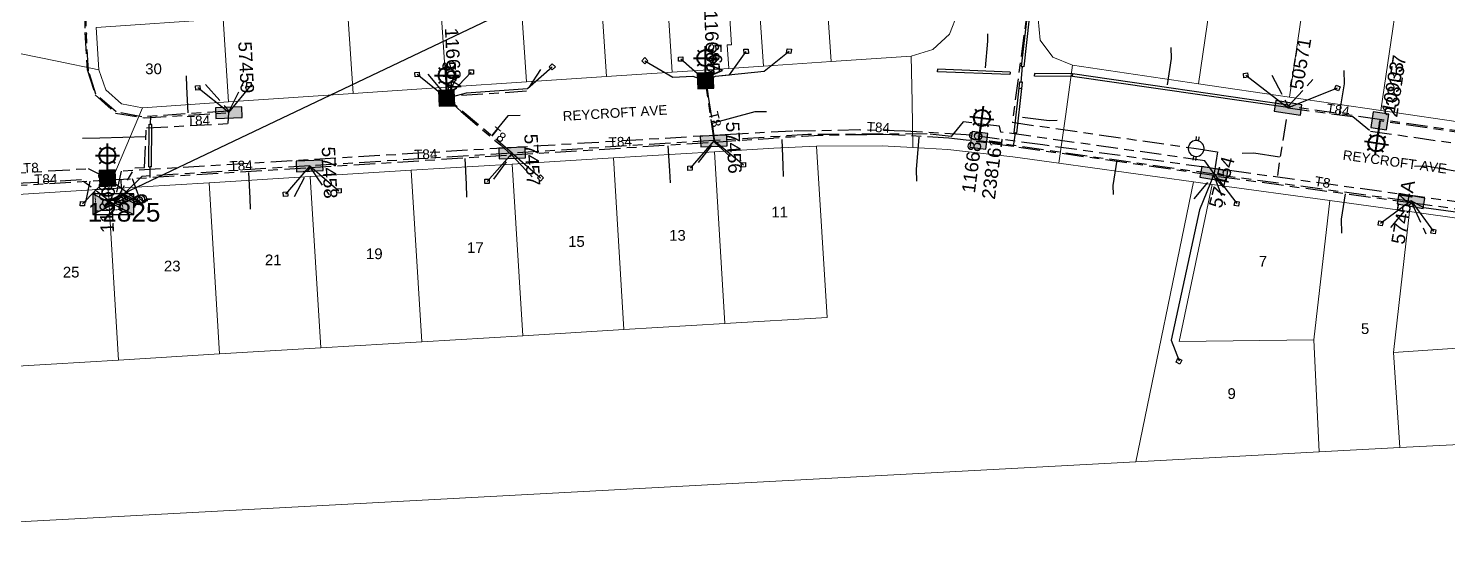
# Model space of a CAD drawing. Header units: metres. Extents: x 302094 to 304730, y 6265242 to 6268907.
# Drawn here: x 303375.8 to 303640.8, y 6267423.9 to 6267521.4 of the extents above; entities that cross this region are included whole.
import ezdxf
from ezdxf.enums import TextEntityAlignment as Align

# ---------------------------------------------------------------- set-up
doc = ezdxf.new("R2010")
doc.units = ezdxf.units.M
for name, pattern in [('Cable Exist UG', [8.2, 4, -1.2, 1.8, -1.2]), ('HIDDEN', [0.375, 0.25, -0.125]), ('HIDDEN2', [0.1875, 0.125, -0.0625])]:
    doc.linetypes.add(name, pattern=pattern)
doc.layers.get('0').update_dxf_attribs({"color": 6})
for name, color, linetype in [('_User Miscellaneous12', 7, 'Continuous'), ('Duct_SP_EXT', 7, 'Continuous'), ('Equip_LV_EXT', 7, 'Continuous'), ('Equip_SP_SL_EXT', 7, 'Continuous'), ('Mains_HV_EXT', 1, 'Continuous'), ('Mains_LV_EXT', 5, 'Continuous'), ('Mains_LV_SL_EXT', 4, 'Continuous'), ('Services_SP_EXT', 7, 'Continuous'), ('Sub_SP_EXT', 7, 'Continuous'), ('SupportsUG_SP_LV_EXT', 7, 'Continuous'), ('SupportsUG_SP_LV_SL_EXT', 7, 'Continuous'), ('Trench_SP_EXT', 7, 'Continuous')]:
    doc.layers.add(name, color=color, linetype=linetype)
for name, color, linetype, lineweight in [('Cadastre Buildings_SP_EXT', 9, 'Continuous', 5), ('Cadastre Land Parcels_SP_EXT', 7, 'Continuous', 5), ('Cadastre Other Property_SP_EXT', 9, 'HIDDEN', 5), ('Cadastre Roads_SP_EXT', 9, 'Continuous', 5)]:
    doc.layers.add(name, color=color, linetype=linetype, lineweight=lineweight)
doc.styles.add('COLUMN_LABEL', font='arial.ttf')
doc.styles.add('iecARIAL', font='arial.ttf', dxfattribs={"height": 2})
doc.styles.add('POLE_LABEL', font='arial.ttf')
doc.styles.get("Standard").update_dxf_attribs({"font": 'arial.ttf'})

# ---------------------------------------------------------------- blocks, each defined once
blk = doc.blocks.new('SUB_PADMOUNT_EXT')
for points in [[(0, 0), (-3.84, 1.92), (-3.84, -1.92)], [(0, 0), (3.84, 1.92), (3.84, -1.92)]]:
    blk.add_hatch(color=256).paths.add_polyline_path(points)
for p, q in [((3.84, 1.92), (-3.84, -1.92)), ((-3.84, 1.92), (3.84, -1.92))]:
    blk.add_line(p, q)
blk.add_lwpolyline([(-3.84, -1.92), (3.84, -1.92), (3.84, 1.92), (-3.84, 1.92)], close=True)
for tag, height, flags, p in [('ASSET_NUM', 3.5, 8, (2, 2)), ('STREET_CODE', 0.2, 9, (1.5, 0)), ('CONSTRUCTED_VOLTAGE', 0.2, 9, (1.5, -0.2)), ('OPERATING_VOLTAGE', 0.2, 9, (1.5, -0.6)), ('ORIENTATION', 0.2, 9, (1.5, -0.8)), ('OWNED_BY', 0.2, 9, (1.5, -1)), ('OPERATED_BY', 0.2, 9, (1.5, -1.2)), ('SECONDARY_VOLTAGE', 0.2, 9, (1.5, -1.6)), ('STATE', 0.2, 9, (1.5, -1.8)), ('SUBSTATION_TYPE', 0.2, 9, (1.5, -2.2)), ('NO_PHASES', 0.2, 9, (1.5, -0.4)), ('MAINTAINED_BY', 0.2, 9, (1.5, -1.4)), ('PARENT', 0.2, 9, (1.5, -2)), ('USAGE', 0.2, 9, (1.5, -2.4)), ('LEGEND', 0.2, 9, (1.5, -2.6)), ('STREETNAME', 0.2, 9, (1.5, -3)), ('SUBURB', 0.2, 9, (1.5, -3.2)), ('Z', 0.2, 1, (1.5, -3.6)), ('LOCATION', 0.2, 9, (1.5, -2.8)), ('NOTES', 0.2, 9, (1.5, -3.4))]:
    blk.add_attdef(tag, text='', height=height, dxfattribs=dict(flags=flags)).set_placement(p, align=Align.MIDDLE_LEFT)
blk = doc.blocks.new('COLUMN_EXT')
blk.add_hatch(color=256).paths.add_polyline_path([(-1.49, 1.48), (-1.49, -1.49), (1.48, -1.49), (1.48, 1.48)])
blk.add_lwpolyline([(-1.49, -1.49), (1.48, -1.49), (1.48, 1.48), (-1.49, 1.48)], close=True)
for tag, height, style, flags, p in [('ASSET_NUM', 2.5, 'COLUMN_LABEL', 8, (2, 2)), ('STRUCTURE_PLANT_NUMBER', 0.2, 'POLE_LABEL', 9, (1.81, 0.03)), ('STREET_CODE', 0.2, 'COLUMN_LABEL', 9, (1.81, -0.2))]:
    blk.add_attdef(tag, text='', height=height, dxfattribs=dict(style=style, flags=flags)).set_placement(p, align=Align.MIDDLE_LEFT)
at = {"flags": 1}
blk.add_attdef('Z', (1.81, -2.35), '', height=0.2, dxfattribs=at)
at = {"flags": 9}
for tag, p in [('COLUMN_TYPE', (1.81, -0.4)), ('OWNED_BY', (1.81, -0.6)), ('STATE', (1.81, -0.8)), ('USAGE', (1.81, -1)), ('STREETNAME', (1.81, -1.6)), ('SUBURB', (1.81, -1.8)), ('LEGEND', (1.81, -1.2)), ('LOCATION', (1.81, -1.4)), ('NOTES', (1.81, -2))]:
    blk.add_attdef(tag, text='', height=0.2, dxfattribs=at).set_placement(p, align=Align.MIDDLE_LEFT)
blk = doc.blocks.new('PILLAR_EXT')
blk.add_hatch(color=256).paths.add_polyline_path([(-2.475, 0.99), (-2.475, -0.99), (2.475, -0.99), (2.475, 0.99)])
blk.add_lwpolyline([(-2.475, -0.99), (2.475, -0.99), (2.475, 0.99), (-2.475, 0.99)], close=True)
at = {"style": 'iecARIAL', "flags": 8}
blk.add_attdef('ASSET_NUM', (1.5, 3.5), '', height=2.5, dxfattribs=at)
for tag, p, flags in [('OWNED_BY', (0, -0.2), 9), ('STATE', (0, -0.4), 9), ('SUPPORT_TYPE', (0, -0.6), 9), ('STREETNAME', (0, -1.8), 9), ('SUBURB', (0, -2), 1), ('USAGE', (0, -0.8), 9), ('LEGEND', (0, -1), 9), ('LOCATION', (0, -1.2), 9), ('NOTES', (0, -1.4), 9), ('PARENT', (0, -1.6), 9)]:
    blk.add_attdef(tag, p, '', height=0.2, dxfattribs=dict(flags=flags))
blk = doc.blocks.new('SL_LANTERN_EXT')
at = {"lineweight": 40}
for p, q in [((-1.46, 5.68), (-1.06, 5.28)), ((0, 1.97), (0, 6.47)), ((1.46, 5.68), (1.06, 5.28)), ((-2.25, 4.22), (2.25, 4.22)), ((-1.46, 2.76), (-1.06, 3.16)), ((0, 0), (0, 2.72)), ((1.46, 2.76), (1.06, 3.16))]:
    blk.add_line(p, q, dxfattribs=at)
blk.add_circle((0, 4.22), 1.5, dxfattribs=at)
at = {"style": 'iecARIAL', "flags": 8}
blk.add_attdef('ASSET_NUM', (1.5, 1.5), '', height=2.5, dxfattribs=at)
for tag, p, height, flags in [('OPERATING_VOLTAGE', (0.98, -1.65), 0.2, 9), ('ORIENTATION', (0.98, -1.85), 0.2, 9), ('OWNED_BY', (0.98, -2.05), 0.2, 9), ('STATE', (0.98, -2.25), 0.2, 9), ('CONSTRUCTED_VOLTAGE', (0.98, -0.65), 0.2, 9), ('CONTROL_TYPE', (0.98, -0.85), 0.2, 9), ('LANTERN_PURPOSE', (0.98, -1.05), 0.2, 9), ('LANTERN_TYPE', (0.98, -1.25), 0.2, 9), ('NO_PHASES', (0.98, -1.45), 0.2, 9), ('USAGE', (0.98, -2.45), 0.2, 9), ('CEXIST', (0.98, -2.65), 0.2, 9), ('CNEW', (0.98, -2.85), 0.2, 9), ('LNUMBER', (2.18, -3.25), 2.5, 8), ('CNUMBER', (0.98, -3.05), 0.2, 9), ('CREMOVE', (0.98, -3.25), 0.2, 9), ('CREPLACE', (0.98, -3.45), 0.2, 9), ('LKINGHEIGHT', (0.98, -3.65), 0.2, 9), ('LBRACKET', (0.98, -3.85), 0.2, 9), ('LBRACKETVOCAB', (0.98, -4.05), 0.2, 9), ('LCATEGORY', (0.98, -4.25), 0.2, 9), ('LCHARGE1', (0.98, -4.45), 0.2, 9), ('LCHARGE1PERCENT', (0.98, -4.65), 0.2, 9), ('LCHARGE2', (0.98, -4.85), 0.2, 9), ('LCHARGE2PERCENT', (0.98, -5.05), 0.2, 9), ('LCHARGE3', (0.98, -5.25), 0.2, 9), ('LCHARGE3PERCENT', (0.98, -5.45), 0.2, 9), ('LEXIST', (0.98, -5.65), 0.2, 9), ('LLAMP', (0.98, -5.85), 0.2, 9), ('LLAMPVOCAB', (0.98, -6.05), 0.2, 9), ('LMAST', (0.98, -6.25), 0.2, 9), ('LMASTVOCAB', (0.98, -6.45), 0.2, 9), ('LNEW', (0.98, -6.65), 0.2, 9), ('LANTNUMBER', (0.98, -6.85), 0.2, 9), ('LOUTREACH', (0.98, -7.25), 0.2, 9), ('LOUTREACHVOCAB', (0.98, -7.45), 0.2, 9), ('LRATECODE', (0.98, -7.65), 0.2, 9), ('LREMOVE', (0.98, -7.85), 0.2, 9), ('LREPLACE', (0.98, -8.05), 0.2, 9), ('STREETNAME', (0.98, -9.25), 0.2, 9), ('SUBURB', (0.98, -9.45), 0.2, 1), ('LTYPE', (0.98, -8.25), 0.2, 9), ('LTYPEVOCAB', (0.98, -8.45), 0.2, 9), ('LEGEND', (0.98, -8.65), 0.2, 9), ('LOCATION', (0.98, -8.85), 0.2, 9), ('NOTES', (0.98, -9.05), 0.2, 9)]:
    blk.add_attdef(tag, p, '', height=height, dxfattribs=dict(flags=flags))
blk = doc.blocks.new('CCP_EXT')
at = {"flags": 9}
blk.add_attdef('NOTES', text='', height=0.2, dxfattribs=at).set_placement((0, -2), align=Align.MIDDLE_LEFT)
blk.add_wipeout([(0, 0.57), (0.57, 0), (0, -0.57), (-0.57, 0)])
blk.add_lwpolyline([(-0.57, 0), (0, 0.57), (0.57, 0), (0, -0.57), (-0.57, 0)])
at = {"flags": 1}
blk.add_attdef('Z', (0, 0), '', height=0.2, dxfattribs=at)
at = {"flags": 9}
for tag, p in [('CCP_TYPE', (0, 0)), ('CONSTRUCTED_VOLTAGE', (0, -0.2)), ('OPERATING_VOLTAGE', (0, -0.6)), ('ORIENTATION', (0, -0.8)), ('OWNED_BY', (0, -1)), ('STATE', (0, -1.8)), ('NO_PHASES', (0, -0.4)), ('USAGE', (0, -1.2)), ('LEGEND', (0, -1.4)), ('LIFE_SUPPORT', (0, -1.6))]:
    blk.add_attdef(tag, text='', height=0.2, dxfattribs=at).set_placement(p, align=Align.MIDDLE_LEFT)
blk = doc.blocks.new('LV_UG_LINKS_OPEN_EXT')
for p, q in [((-0.25, 1.47), (-0.25, 2.22)), ((0.25, 1.47), (0.25, 2.22)), ((-0.25, -1.47), (-0.25, -2.22)), ((0.25, -1.47), (0.25, -2.22))]:
    blk.add_line(p, q)
at = {"flags": 9}
for tag, p in [('ACTUAL_STATUS', (0, 0)), ('CONSTRUCTED_VOLTAGE', (0, -0.2)), ('OPERATING_VOLTAGE', (0, -0.6)), ('ORIENTATION', (0, -0.8)), ('STATE', (0, -1)), ('SWITCH_TYPE', (0, -1.2)), ('NO_PHASES', (0, -0.4)), ('USAGE', (0, -1.4)), ('NOTES', (0, -1.6))]:
    blk.add_attdef(tag, text='', height=0.2, dxfattribs=at).set_placement(p, align=Align.MIDDLE_LEFT)
at = {"flags": 1}
blk.add_attdef('Z', (0, 0), '', height=0.2, dxfattribs=at)
blk.add_wipeout([(-0.25, 1.47), (-0.43, 1.43), (-0.61, 1.36), (-0.77, 1.28), (-0.93, 1.17), (-1.07, 1.05), (-1.19, 0.9), (-1.29, 0.75), (-1.38, 0.58), (-1.44, 0.4), (-1.48, 0.22), (-1.49, 0.03), (-1.49, -0.16), (-1.45, -0.34), (-1.4, -0.52), (-1.32, -0.69), (-1.23, -0.85), (-1.11, -1), (-0.98, -1.13), (-0.83, -1.24), (-0.66, -1.34), (-0.49, -1.41), (-0.31, -1.46), (-0.13, -1.49), (0.06, -1.49), (0.25, -1.47), (0.43, -1.43), (0.61, -1.36), (0.77, -1.28), (0.93, -1.17), (1.07, -1.05), (1.19, -0.9), (1.29, -0.75), (1.38, -0.58), (1.44, -0.4), (1.48, -0.22), (1.49, -0.03), (1.49, 0.16), (1.45, 0.34), (1.4, 0.52), (1.32, 0.69), (1.23, 0.85), (1.11, 1), (0.98, 1.13), (0.83, 1.24), (0.66, 1.34), (0.49, 1.41), (0.31, 1.46), (0.13, 1.49), (-0.06, 1.49)])
blk.add_lwpolyline([(0, -1.49, 1), (0, 1.49, 1)], format="xyb", close=True)
blk = doc.blocks.new('LV_UG_DFUSE_CLOSED_EXT')
for points in [[(1, 0), (0, 0)], [(5.04, 0.73), (2.16, -0.72)], [(5.05, -0.71), (2.16, 0.72)], [(6.2, 0.01), (7.2, 0.01)]]:
    blk.add_lwpolyline(points)
for centre in [(1.8, 0), (5.4, 0.01)]:
    blk.add_circle(centre, 0.8)
at = {"flags": 9}
for tag, p in [('ACTUAL_STATUS', (0, 0)), ('CONSTRUCTED_VOLTAGE', (0, -0.2)), ('OPERATING_VOLTAGE', (0, -0.6)), ('ORIENTATION', (0, -0.8)), ('STATE', (0, -1)), ('SWITCH_TYPE', (0, -1.2)), ('NO_PHASES', (0, -0.4)), ('USAGE', (0, -1.4)), ('NOTES', (0, -1.6))]:
    blk.add_attdef(tag, text='', height=0.2, dxfattribs=at).set_placement(p, align=Align.MIDDLE_LEFT)
at = {"flags": 1}
blk.add_attdef('Z', (0, 0), '', height=0.2, dxfattribs=at)

msp = doc.modelspace()

# ---------------------------------------------------------------- linework, layer by layer
at = {"layer": '_User Miscellaneous12'}
for p, q in [((303562.2, 6267523.34), (303561.19, 6267514.27)), ((303562.68, 6267523.28), (303561.67, 6267514.21)), ((303545.51, 6267513.3), (303545.52, 6267513.54)), ((303545.53, 6267513.78), (303545.52, 6267513.54)), ((303559.09, 6267513.23), (303545.53, 6267513.78)), ((303561.19, 6267514.27), (303561.43, 6267514.24)), ((303561.67, 6267514.21), (303561.43, 6267514.24)), ((303559.07, 6267512.75), (303545.51, 6267513.3)), ((303559.07, 6267512.75), (303559.08, 6267512.99)), ((303559.09, 6267513.23), (303559.08, 6267512.99)), ((303560.79, 6267510.2), (303560.91, 6267511.38)), ((303560.91, 6267511.38), (303561.15, 6267511.36)), ((303561.39, 6267511.33), (303561.15, 6267511.36)), ((303561.26, 6267510.15), (303561.39, 6267511.33)), ((303570.76, 6267512.9), (303563.68, 6267512.96)), ((303563.68, 6267512.96), (303563.68, 6267512.72)), ((303563.68, 6267512.48), (303563.68, 6267512.72)), ((303570.72, 6267512.42), (303563.68, 6267512.48)), ((303570.72, 6267512.42), (303570.74, 6267512.66)), ((303570.76, 6267512.9), (303570.74, 6267512.66)), ((303559.85, 6267501.9), (303560.79, 6267510.2)), ((303560.33, 6267501.84), (303561.26, 6267510.14)), ((303560.79, 6267510.2), (303561.02, 6267510.17)), ((303560.79, 6267510.2), (303561.02, 6267510.17)), ((303561.26, 6267510.14), (303561.02, 6267510.17)), ((303561.26, 6267510.15), (303561.02, 6267510.17)), ((303610.97, 6267506.59), (303611, 6267506.83)), ((303611.04, 6267507.07), (303611, 6267506.83)), ((303398.29, 6267495.51), (303398.36, 6267503.47)), ((303398.36, 6267503.47), (303398.6, 6267503.46)), ((303398.84, 6267503.46), (303398.6, 6267503.46)), ((303398.77, 6267495.5), (303398.84, 6267503.46)), ((303559.85, 6267501.9), (303560.09, 6267501.87)), ((303560.33, 6267501.84), (303560.09, 6267501.87)), ((303398.29, 6267495.51), (303398.53, 6267495.5)), ((303398.77, 6267495.5), (303398.53, 6267495.5))]:
    msp.add_line(p, q, dxfattribs=at)
at = {"layer": 'Cadastre Land Parcels_SP_EXT', "linetype": 'Continuous'}
for points in [[(303510.2, 6267558.99), (303509.67, 6267567.36), (303504.7, 6267564.1), (303504.96, 6267559.92), (303500.63, 6267555.05), (303496.65, 6267554.8), (303496.94, 6267549.82), (303501.97, 6267550.1), (303505.33, 6267547.12), (303505.38, 6267546.37), (303505.85, 6267538.17), (303507.09, 6267518.34), (303506.29, 6267518.33), (303506.55, 6267513.92), (303513.05, 6267514.36), (303511.39, 6267538.78), (303510.2, 6267558.99)], [(303465.32, 6267562.83), (303462.55, 6267560.42), (303451.12, 6267550.48), (303453.82, 6267510.38), (303468.78, 6267511.38), (303465.32, 6267562.83)], [(303451.12, 6267550.48), (303449.39, 6267548.97), (303434.63, 6267536.15), (303436.44, 6267509.2), (303453.82, 6267510.38), (303451.12, 6267550.48)], [(303551.81, 6267541.08), (303523.65, 6267545.14), (303524.01, 6267539.77), (303525.66, 6267515.2), (303540.62, 6267516.2), (303544.68, 6267517.43), (303547.8, 6267520.31), (303549.34, 6267524.26), (303551.81, 6267541.08)], [(303616.07, 6267541.22), (303599.05, 6267543.72), (303597.89, 6267535.8), (303594.25, 6267511.05), (303611.27, 6267508.55), (303616.07, 6267541.22)], [(303597.89, 6267535.8), (303566.86, 6267540.34), (303564.33, 6267523.15), (303564.69, 6267519.18), (303567.07, 6267515.98), (303570.77, 6267514.5), (303594.25, 6267511.05), (303597.89, 6267535.8)], [(303625.37, 6267539.85), (303616.07, 6267541.22), (303611.27, 6267508.55), (303628.29, 6267506.04), (303633.08, 6267538.72), (303625.37, 6267539.85)], [(303494.43, 6267537.47), (303482.12, 6267536.72), (303483.75, 6267512.39), (303496.02, 6267513.22), (303494.43, 6267537.47)], [(303506.55, 6267513.92), (303506.29, 6267518.33), (303507.09, 6267518.34), (303505.85, 6267538.17), (303494.43, 6267537.47), (303496.02, 6267513.22), (303506.55, 6267513.92)], [(303525.66, 6267515.2), (303524.01, 6267539.77), (303511.39, 6267538.78), (303513.05, 6267514.36), (303525.66, 6267515.2)], [(303648.9, 6267528.05), (303650.1, 6267536.22), (303633.08, 6267538.72), (303628.29, 6267506.04), (303645.31, 6267503.54), (303648.9, 6267528.05)], [(303412.15, 6267523.17), (303388.43, 6267521.57), (303388.96, 6267513.65), (303390.24, 6267509.92), (303393.2, 6267507.32), (303397.08, 6267506.56), (303413.19, 6267507.64), (303412.15, 6267523.17)], [(303582.57, 6267440.44), (303593.36, 6267492.73), (303568.2, 6267496.2), (303559.62, 6267497.39), (303547.45, 6267498.76), (303540.96, 6267499.12), (303535.22, 6267499.43), (303522.97, 6267499.37), (303524.93, 6267467.4), (303505.85, 6267466.25), (303486.99, 6267465.12), (303468.12, 6267463.98), (303449.25, 6267462.85), (303430.38, 6267461.71), (303411.51, 6267460.58), (303392.64, 6267459.44), (303373.78, 6267458.31), (303354.13, 6267457.13), (303368.19, 6267428.9), (303582.57, 6267440.44)], [(303505.85, 6267466.25), (303503.88, 6267498.35), (303485.02, 6267497.2), (303486.99, 6267465.12), (303505.85, 6267466.25)], [(303505.85, 6267466.25), (303524.93, 6267467.4), (303522.97, 6267499.37), (303514.98, 6267499.03), (303503.88, 6267498.35), (303505.85, 6267466.25)], [(303466.15, 6267496.04), (303447.28, 6267494.89), (303449.25, 6267462.85), (303468.12, 6267463.98), (303466.15, 6267496.04)], [(303485.02, 6267497.2), (303466.15, 6267496.04), (303468.12, 6267463.98), (303486.99, 6267465.12), (303485.02, 6267497.2)], [(303409.55, 6267492.57), (303390.68, 6267491.42), (303392.64, 6267459.44), (303411.51, 6267460.58), (303409.55, 6267492.57)], [(303428.42, 6267493.73), (303409.55, 6267492.57), (303411.51, 6267460.58), (303430.38, 6267461.71), (303428.42, 6267493.73)], [(303430.38, 6267461.71), (303449.25, 6267462.85), (303447.28, 6267494.89), (303428.42, 6267493.73), (303430.38, 6267461.71)], [(303616.8, 6267442.28), (303615.81, 6267463.21), (303590.65, 6267462.89), (303596.83, 6267492.25), (303593.36, 6267492.73), (303582.57, 6267440.44), (303616.8, 6267442.28)], [(303390.68, 6267491.42), (303371.82, 6267490.26), (303373.78, 6267458.31), (303392.64, 6267459.44), (303390.68, 6267491.42)], [(303615.81, 6267463.21), (303618.79, 6267489.22), (303596.83, 6267492.25), (303590.65, 6267462.89), (303615.81, 6267463.21)], [(303631.85, 6267443.09), (303630.66, 6267460.88), (303633.68, 6267487.17), (303618.79, 6267489.22), (303615.81, 6267463.21), (303616.8, 6267442.28), (303631.85, 6267443.09)], [(303653.6, 6267462.42), (303651.92, 6267484.65), (303651.86, 6267484.66), (303633.68, 6267487.17), (303630.66, 6267460.88), (303653.6, 6267462.42)], [(303692.45, 6267446.35), (303684.06, 6267464.46), (303653.6, 6267462.42), (303630.66, 6267460.88), (303631.85, 6267443.09), (303643.02, 6267443.69), (303692.45, 6267446.35)], [(303656.53, 6267398.14), (303643.02, 6267443.69), (303631.85, 6267443.09), (303616.8, 6267442.28), (303582.57, 6267440.44), (303368.19, 6267428.9), (303361.52, 6267428.54), (303363.6, 6267424.33), (303401.76, 6267349.32), (303656.53, 6267398.14)]]:
    msp.add_lwpolyline(points, close=True, dxfattribs=at)
at = {"layer": 'Cadastre Other Property_SP_EXT', "linetype": 'HIDDEN2'}
msp.add_lwpolyline([(303388.19, 6267491.27), (303388.44, 6267487.28), (303393.43, 6267487.59), (303393.18, 6267491.58), (303388.19, 6267491.27)], close=True, dxfattribs=at)
at = {"layer": 'Cadastre Roads_SP_EXT', "linetype": 'Continuous'}
msp.add_lwpolyline([(303370.41, 6267517.44), (303381.18, 6267515.24), (303388.96, 6267513.65), (303388.43, 6267521.57)], dxfattribs=at)
at = {"layer": 'Duct_SP_EXT'}
for p, q in [((303562.2, 6267523.34), (303561.19, 6267514.27)), ((303562.68, 6267523.28), (303561.67, 6267514.21)), ((303545.51, 6267513.3), (303545.52, 6267513.54)), ((303545.53, 6267513.78), (303545.52, 6267513.54)), ((303559.09, 6267513.23), (303545.53, 6267513.78)), ((303561.19, 6267514.27), (303561.43, 6267514.24)), ((303561.67, 6267514.21), (303561.43, 6267514.24)), ((303559.07, 6267512.75), (303545.51, 6267513.3)), ((303559.07, 6267512.75), (303559.08, 6267512.99)), ((303559.09, 6267513.23), (303559.08, 6267512.99)), ((303560.79, 6267510.2), (303560.91, 6267511.38)), ((303560.91, 6267511.38), (303561.15, 6267511.36)), ((303561.39, 6267511.33), (303561.15, 6267511.36)), ((303561.26, 6267510.15), (303561.39, 6267511.33)), ((303570.76, 6267512.9), (303563.68, 6267512.96)), ((303563.68, 6267512.96), (303563.68, 6267512.72)), ((303563.68, 6267512.48), (303563.68, 6267512.72)), ((303570.72, 6267512.42), (303563.68, 6267512.48)), ((303570.72, 6267512.42), (303570.74, 6267512.66)), ((303570.76, 6267512.9), (303570.74, 6267512.66)), ((303559.85, 6267501.9), (303560.79, 6267510.2)), ((303560.33, 6267501.84), (303561.26, 6267510.14)), ((303560.79, 6267510.2), (303561.02, 6267510.17)), ((303560.79, 6267510.2), (303561.02, 6267510.17)), ((303561.26, 6267510.14), (303561.02, 6267510.17)), ((303561.26, 6267510.15), (303561.02, 6267510.17)), ((303610.97, 6267506.59), (303611, 6267506.83)), ((303611.04, 6267507.07), (303611, 6267506.83)), ((303398.29, 6267495.51), (303398.36, 6267503.47)), ((303398.36, 6267503.47), (303398.6, 6267503.46)), ((303398.84, 6267503.46), (303398.6, 6267503.46)), ((303398.77, 6267495.5), (303398.84, 6267503.46)), ((303559.85, 6267501.9), (303560.09, 6267501.87)), ((303560.33, 6267501.84), (303560.09, 6267501.87)), ((303398.29, 6267495.51), (303398.53, 6267495.5)), ((303398.77, 6267495.5), (303398.53, 6267495.5))]:
    msp.add_line(p, q, dxfattribs=at)
at = {"layer": 'Duct_SP_EXT', "linetype": 'Continuous'}
for points in [[(303554.85, 6267520.38), (303554.87, 6267519.03), (303554.41, 6267513.99)], [(303589.13, 6267517.82), (303589.17, 6267515.74), (303588.45, 6267510.82)], [(303513.63, 6267505.83), (303511.44, 6267505.8), (303503.38, 6267503.65)], [(303467.62, 6267505.14), (303465.34, 6267505.08), (303462.28, 6267501.3)], [(303567.87, 6267504.17), (303566.36, 6267504.15), (303561.41, 6267504.73)], [(303385.91, 6267500.87), (303389.13, 6267500.93), (303397.71, 6267501.17)], [(303516.8, 6267493.71), (303516.72, 6267495.81), (303516.52, 6267500.63)], [(303541.67, 6267492.87), (303541.64, 6267495.01), (303542.11, 6267501.05)], [(303495.68, 6267492.54), (303495.54, 6267494.77), (303495.28, 6267499.44)], [(303602.41, 6267498.07), (303604.6, 6267498.12), (303609.37, 6267497.37)], [(303457.63, 6267489.87), (303457.6, 6267492.27), (303457.34, 6267497.07)], [(303578.38, 6267490.36), (303578.35, 6267492.07), (303579.09, 6267496.78)], [(303634.6, 6267495.67), (303636.79, 6267495.71), (303644, 6267494.49)], [(303417.24, 6267487.65), (303417.2, 6267489.7), (303416.93, 6267494.49)], [(303621.03, 6267483.16), (303620.98, 6267485.74), (303621.7, 6267490.49)]]:
    msp.add_lwpolyline(points, dxfattribs=at)
at = {"layer": 'Mains_LV_EXT', "linetype": 'Cable Exist UG'}
for points in [[(303503.85, 6267500.44), (303502.2, 6267511.62)], [(303466.13, 6267498.1), (303453.89, 6267508.37)], [(303610.99, 6267506.53), (303623.09, 6267504.9), (303626.37, 6267502.22), (303644.42, 6267499.61), (303645.1, 6267501.6)], [(303503.85, 6267500.44), (303466.13, 6267498.1)], [(303466.13, 6267498.1), (303428.34, 6267495.71)], [(303365.98, 6267493.65), (303367.96, 6267494.88), (303371.33, 6267494.26), (303386.96, 6267495.2), (303390.56, 6267493.42)]]:
    msp.add_lwpolyline(points, dxfattribs=at)
at = {"layer": 'Mains_LV_SL_EXT', "linetype": 'Cable Exist UG'}
msp.add_lwpolyline([(303645.1, 6267501.6), (303628.06, 6267504.1)], dxfattribs=at)
at = {"layer": 'Trench_SP_EXT', "linetype": 'Cable Exist UG'}
for points in [[(303386.62, 6267520.28, -0.223784), (303393.68, 6267540.32)], [(303514.9, 6267500.89, -0.016867), (303532.37, 6267501.52)]]:
    msp.add_lwpolyline(points, format="xyb", dxfattribs=at)
for points in [[(303471.43, 6267513.7), (303468.81, 6267509.63)], [(303561.15, 6267511.36), (303561.43, 6267514.24)], [(303502.3, 6267511.92), (303502.75, 6267508.68)], [(303607.94, 6267512.65), (303611.04, 6267506.83), (303615.59, 6267511.86)], [(303468.81, 6267509.63), (303453.86, 6267508.66)], [(303453.89, 6267508.37), (303456.61, 6267505.84)], [(303502.75, 6267508.68), (303503.6, 6267502.71)], [(303456.61, 6267505.84), (303463.93, 6267499.61)], [(303645.15, 6267501.87), (303628.08, 6267504.36), (303611, 6267506.83)], [(303398.6, 6267503.46), (303398.63, 6267505.03)], [(303610.62, 6267504.39), (303608.99, 6267493.89)], [(303503.6, 6267502.71), (303503.88, 6267500.15)], [(303503.88, 6267500.15), (303514.9, 6267500.89)], [(303550.91, 6267500.52), (303547.66, 6267500.91), (303535.77, 6267501.57), (303532.37, 6267501.52)], [(303559.72, 6267499.3), (303560.09, 6267501.87)], [(303428.35, 6267495.41), (303465.99, 6267497.75)], [(303463.93, 6267499.61), (303465.99, 6267497.75)], [(303465.99, 6267497.75), (303503.88, 6267500.15)], [(303390.85, 6267493.07), (303428.31, 6267495.4)], [(303398.52, 6267493.54), (303398.53, 6267495.5)], [(303371.55, 6267491.96), (303390.85, 6267493.07)], [(303393.2, 6267491.51), (303393.11, 6267493.21)], [(303593.47, 6267489.57), (303597.13, 6267493.93), (303599.23, 6267488.46)]]:
    msp.add_lwpolyline(points, dxfattribs=at)

# ---------------------------------------------------------------- block references
at = {"layer": 'Equip_SP_SL_EXT'}
ref = msp.add_blockref('SL_LANTERN_EXT', (303502.2, 6267511.62), dxfattribs=at)
ref.add_attrib('ASSET_NUM', '116685', dxfattribs={"layer": '0', "height": 2.5, "rotation": 272.4217, "style": 'iecARIAL'}).set_placement((303503.7, 6267513.12), align=Align.MIDDLE_RIGHT)
ref = msp.add_blockref('SL_LANTERN_EXT', (303453.89, 6267508.37), dxfattribs=at)
ref.add_attrib('ASSET_NUM', '116684', dxfattribs={"layer": '0', "height": 2.5, "rotation": 272.9067, "style": 'iecARIAL'}).set_placement((303455.39, 6267509.87), align=Align.MIDDLE_RIGHT)
ref = msp.add_blockref('SL_LANTERN_EXT', (303628.13, 6267504.1), dxfattribs=dict(at, rotation=171.5291711189863))
ref.add_attrib('ASSET_NUM', '10933', dxfattribs={"layer": '0', "height": 2.5, "rotation": 79.637, "style": 'iecARIAL'}).set_placement((303629.63, 6267505.6), align=Align.MIDDLE_LEFT)
ref = msp.add_blockref('SL_LANTERN_EXT', (303553.28, 6267500.47), dxfattribs=dict(at, rotation=352.4193499858442))
ref.add_attrib('ASSET_NUM', '116686', dxfattribs={"layer": '0', "height": 2.5, "rotation": 82.5057, "style": 'iecARIAL'}).set_placement((303554.78, 6267501.97), align=Align.BOTTOM_RIGHT)
ref = msp.add_blockref('SL_LANTERN_EXT', (303390.56, 6267493.42), dxfattribs=at)
ref.add_attrib('ASSET_NUM', '116683', dxfattribs={"layer": '0', "height": 2.5, "rotation": 92.3782, "style": 'iecARIAL'}).set_placement((303392.06, 6267494.92), align=Align.BOTTOM_RIGHT)
at = {"layer": 'Services_SP_EXT'}
msp.add_blockref('CCP_EXT', (303473.62, 6267514.19), dxfattribs=at)
at = {"layer": 'Sub_SP_EXT'}
ref = msp.add_blockref('SUB_PADMOUNT_EXT', (303391.66, 6267488.55), dxfattribs=at)
ref.add_attrib('ASSET_NUM', '12825', dxfattribs={"layer": '0', "height": 3.5}).set_placement((303393.66, 6267488.8), align=Align.TOP_CENTER)
at = {"layer": 'SupportsUG_SP_LV_EXT'}
ref = msp.add_blockref('PILLAR_EXT', (303610.99, 6267506.53), dxfattribs=dict(at, rotation=171.166925191706))
ref.add_attrib('ASSET_NUM', '50571', dxfattribs={"layer": '0', "height": 2.5, "rotation": 80.2864, "style": 'iecARIAL'}).set_placement((303612.49, 6267510.03), align=Align.MIDDLE_LEFT)
ref = msp.add_blockref('PILLAR_EXT', (303413.22, 6267505.65), dxfattribs=dict(at, rotation=182.2406805121203))
ref.add_attrib('ASSET_NUM', '57459', dxfattribs={"layer": '0', "height": 2.5, "rotation": 272.9236, "style": 'iecARIAL'}).set_placement((303414.72, 6267509.15), align=Align.BOTTOM_RIGHT)
ref = msp.add_blockref('PILLAR_EXT', (303503.76, 6267500.36), dxfattribs=dict(at, rotation=2.462190631608861))
ref.add_attrib('ASSET_NUM', '57456', dxfattribs={"layer": '0', "height": 2.5, "rotation": 272.9774, "style": 'iecARIAL'}).set_placement((303505.26, 6267503.86), align=Align.BOTTOM_LEFT)
ref = msp.add_blockref('PILLAR_EXT', (303466.13, 6267498.1), dxfattribs=dict(at, rotation=2.395263769763135))
ref.add_attrib('ASSET_NUM', '57457', dxfattribs={"layer": '0', "height": 2.5, "rotation": 272.9698, "style": 'iecARIAL'}).set_placement((303467.63, 6267501.6), align=Align.BOTTOM_LEFT)
ref = msp.add_blockref('PILLAR_EXT', (303428.3, 6267495.7), dxfattribs=dict(at, rotation=2.462190631608861))
ref.add_attrib('ASSET_NUM', '57458', dxfattribs={"layer": '0', "height": 2.5, "rotation": 272.8181, "style": 'iecARIAL'}).set_placement((303429.8, 6267499.2), align=Align.BOTTOM_LEFT)
ref = msp.add_blockref('PILLAR_EXT', (303597.15, 6267494.17), dxfattribs=dict(at, rotation=350.2115617442805))
ref.add_attrib('ASSET_NUM', '57454', dxfattribs={"layer": '0', "height": 2.5, "rotation": 74.947, "style": 'iecARIAL'}).set_placement((303598.65, 6267497.67), align=Align.TOP_RIGHT)
ref = msp.add_blockref('PILLAR_EXT', (303633.95, 6267489.15), dxfattribs=dict(at, rotation=350.2115617442805))
ref.add_attrib('ASSET_NUM', '57454A', dxfattribs={"layer": '0', "height": 2.5, "rotation": 80.2478, "style": 'iecARIAL'}).set_placement((303635.46, 6267492.66), align=Align.BOTTOM_RIGHT)
at = {"layer": 'SupportsUG_SP_LV_SL_EXT'}
ref = msp.add_blockref('COLUMN_EXT', (303502.2, 6267511.62), dxfattribs=dict(at, rotation=182.2406805121203))
ref.add_attrib('ASSET_NUM', '56A', dxfattribs={"layer": '0', "height": 2.5, "rotation": 272.2955, "style": 'COLUMN_LABEL'}).set_placement((303504.2, 6267512.37), align=Align.MIDDLE_RIGHT)
ref = msp.add_blockref('COLUMN_EXT', (303628.13, 6267504.1), dxfattribs=dict(at, rotation=171.5291711189863))
ref.add_attrib('ASSET_NUM', '238157', dxfattribs={"layer": '0', "height": 2.5, "rotation": 81.6378, "style": 'COLUMN_LABEL'}).set_placement((303630.13, 6267504.85), align=Align.MIDDLE_LEFT)
ref = msp.add_blockref('COLUMN_EXT', (303453.89, 6267508.37), dxfattribs=dict(at, rotation=182.2406805121203))
ref.add_attrib('ASSET_NUM', '57A', dxfattribs={"layer": '0', "height": 2.5, "rotation": 272.9067, "style": 'COLUMN_LABEL'}).set_placement((303455.89, 6267509.12), align=Align.TOP_RIGHT)
ref = msp.add_blockref('COLUMN_EXT', (303553.28, 6267500.47), dxfattribs=dict(at, rotation=352.4193499858442))
ref.add_attrib('ASSET_NUM', '238161', dxfattribs={"layer": '0', "height": 2.5, "rotation": 82.5475, "style": 'COLUMN_LABEL'}).set_placement((303555.28, 6267501.22), align=Align.TOP_RIGHT)
ref = msp.add_blockref('COLUMN_EXT', (303390.56, 6267493.42), dxfattribs=dict(at, rotation=2.395663865396445))
ref.add_attrib('ASSET_NUM', '60A', dxfattribs={"layer": '0', "height": 2.5, "rotation": 92.4984, "style": 'COLUMN_LABEL'}).set_placement((303392.56, 6267494.17), align=Align.BOTTOM_RIGHT)

# ---------------------------------------------------------------- texts
at = {"layer": 'Cadastre Land Parcels_SP_EXT'}
for s, p in [('30', (303397.61, 6267512.83)), ('11', (303514.52, 6267486.08)), ('15', (303476.57, 6267480.58)), ('13', (303495.43, 6267481.73)), ('21', (303419.96, 6267477.15)), ('19', (303438.83, 6267478.29)), ('17', (303457.7, 6267479.44)), ('25', (303382.23, 6267474.86)), ('23', (303401.1, 6267476)), ('7', (303605.52, 6267476.89)), ('5', (303624.6, 6267464.31)), ('9', (303599.68, 6267452.18))]:
    msp.add_text(s, height=2, dxfattribs=at).set_placement(p)
at = {"layer": 'Cadastre Roads_SP_EXT'}
for rotation, p in [(3.5048, (303475.62, 6267504.1)), (352.2856, (303621.12, 6267496.88))]:
    msp.add_text('REYCROFT AVE', height=1.8, rotation=rotation, dxfattribs=at).set_placement(p)
at = {"layer": 'Mains_LV_EXT'}
for s, rotation, p in [('T8', 283.9042, (303502.75, 6267505.62)), ('T84', 351.7891, (303618.06, 6267505.58)), ('T84', 1.8595, (303405.41, 6267503.21)), ('T8', 321.2454, (303461.8, 6267501.77)), ('T84', 356.9007, (303532.29, 6267502.12)), ('T84', 2.4622, (303484.18, 6267499.22)), ('T84', 2.4622, (303447.86, 6267496.9)), ('T8', 1.9395, (303374.83, 6267494.4)), ('T84', 2.467, (303413.38, 6267494.77)), ('T84', 1.312, (303376.89, 6267492.29)), ('T8', 350.2116, (303615.83, 6267492.03))]:
    msp.add_text(s, height=1.8, rotation=rotation, dxfattribs=at).set_placement(p)

# ---------------------------------------------------------------- next in the draw order: linework, layer by layer
at = {"layer": 'Cadastre Buildings_SP_EXT', "linetype": 'Continuous'}
msp.add_lwpolyline([(303481.31, 6267548.71), (303479.64, 6267573.62), (303475.92, 6267572.04), (303465.32, 6267562.83), (303468.78, 6267511.38), (303483.75, 6267512.39), (303482.12, 6267536.72), (303481.57, 6267544.81), (303481.31, 6267548.71)], close=True, dxfattribs=at)

# ---------------------------------------------------------------- next in the draw order: block references
at = {"layer": 'Services_SP_EXT'}
for p, rotation in [((303497.59, 6267515.66), 138.0527023146882), ((303509.81, 6267517.1), 227.2587932477953), ((303517.82, 6267517.13), 127.8996173012694), ((303448.39, 6267512.76), 137.8906371280401), ((303458.49, 6267513.22), 43.99770210613773), ((303407.44, 6267510.29), 137.2223681760883), ((303417, 6267510.88), 47.33104305325783), ((303603.1, 6267512.62), 322.3480502325263), ((303620.19, 6267510.24), 201.9442235672531), ((303499.33, 6267495.28), 227.4078532634558), ((303509.3, 6267495.91), 317.4440780925828), ((303461.43, 6267492.81), 226.6119330665241), ((303423.8, 6267490.42), 227.4078532634558), ((303433.79, 6267491.06), 317.4440780925828), ((303385.9, 6267488.62), 224.6640492727148), ((303601.42, 6267488.65), 305.1934493421056), ((303628.26, 6267484.96), 215.1572243205866), ((303638.14, 6267483.46), 305.1934492697158), ((303590.61, 6267459.24), 289.2778458257084)]:
    msp.add_blockref('CCP_EXT', p, dxfattribs=dict(at, rotation=rotation))
for p in [(303490.9, 6267515.35), (303471.43, 6267493.45), (303396.73, 6267488.95)]:
    msp.add_blockref('CCP_EXT', p, dxfattribs=at)

# ---------------------------------------------------------------- next in the draw order: linework, layer by layer
at = {"layer": '_User Miscellaneous12'}
for p, q in [((303610.97, 6267506.59), (303570.72, 6267512.42)), ((303611.04, 6267507.07), (303570.76, 6267512.9))]:
    msp.add_line(p, q, dxfattribs=at)
at = {"layer": 'Cadastre Buildings_SP_EXT', "linetype": 'Continuous'}
msp.add_lwpolyline([(303413.19, 6267507.64), (303436.44, 6267509.2), (303434.63, 6267536.15), (303411.83, 6267527.96), (303412.15, 6267523.17), (303413.19, 6267507.64)], close=True, dxfattribs=at)
at = {"layer": 'Cadastre Roads_SP_EXT', "linetype": 'Continuous'}
for points in [[(303540.96, 6267499.12), (303540.79, 6267507.67), (303540.62, 6267516.2), (303525.66, 6267515.2), (303513.05, 6267514.36), (303506.55, 6267513.92), (303496.02, 6267513.22), (303483.75, 6267512.39), (303468.78, 6267511.38), (303453.82, 6267510.38), (303436.44, 6267509.2), (303413.19, 6267507.64), (303397.08, 6267506.56), (303393.96, 6267499.19), (303390.68, 6267491.42), (303409.55, 6267492.57), (303428.42, 6267493.73), (303447.28, 6267494.89), (303466.15, 6267496.04), (303485.02, 6267497.2), (303503.88, 6267498.35), (303514.98, 6267499.03), (303522.97, 6267499.37), (303535.22, 6267499.43), (303540.96, 6267499.12)], [(303594.25, 6267511.05), (303570.77, 6267514.5), (303569.49, 6267505.39), (303568.2, 6267496.2), (303593.36, 6267492.73), (303596.83, 6267492.25), (303618.79, 6267489.22), (303633.68, 6267487.17), (303651.86, 6267484.66), (303651.92, 6267484.65), (303668.47, 6267482.45), (303667.96, 6267491.37), (303667.45, 6267500.29), (303645.31, 6267503.54), (303628.29, 6267506.04), (303611.27, 6267508.55), (303594.25, 6267511.05)]]:
    msp.add_lwpolyline(points, close=True, dxfattribs=at)
at = {"layer": 'Duct_SP_EXT'}
for p, q in [((303610.97, 6267506.59), (303570.72, 6267512.42)), ((303611.04, 6267507.07), (303570.76, 6267512.9))]:
    msp.add_line(p, q, dxfattribs=at)
at = {"layer": 'Duct_SP_EXT', "linetype": 'Continuous'}
for points in [[(303621.39, 6267513.55), (303621.44, 6267511.06), (303620.55, 6267505.45)], [(303405.27, 6267512.5), (303405.31, 6267510.46), (303405.56, 6267505.63)]]:
    msp.add_lwpolyline(points, dxfattribs=at)
at = {"layer": 'Mains_LV_EXT', "linetype": 'Cable Exist UG'}
for points in [[(303396.45, 6267543.31), (303391.3, 6267538), (303387.84, 6267531.32), (303386.34, 6267525.44), (303386.33, 6267520.61), (303386.76, 6267513.68), (303388.28, 6267508.99), (303392.05, 6267505.54), (303397.51, 6267504.66), (303413.22, 6267505.65)], [(303391.72, 6267488.56), (303395.65, 6267495.34), (303397.48, 6267495.38), (303397.82, 6267502.8), (303413.09, 6267503.62), (303413.22, 6267505.65)], [(303428.34, 6267495.71), (303397, 6267493.74), (303391.72, 6267488.56)], [(303391.66, 6267488.55), (303385.71, 6267493.12), (303371.45, 6267492.26), (303368.93, 6267492.49), (303365.98, 6267493.65)], [(303597.15, 6267494.17), (303633.95, 6267489.15)]]:
    msp.add_lwpolyline(points, dxfattribs=at)
at = {"layer": 'Services_SP_EXT'}
for points in [[(303517.11, 6267549.39), (303390.91, 6267489.22)], [(303502.2, 6267511.62), (303504.08, 6267512.47), (303513.15, 6267513.39), (303517.82, 6267517.13)], [(303502.2, 6267511.62), (303504.08, 6267512.47), (303506.69, 6267512.74), (303509.81, 6267517.1)], [(303453.89, 6267508.37), (303457.57, 6267509.34), (303468.99, 6267510.17), (303473.62, 6267514.19)], [(303490.9, 6267515.35), (303496.1, 6267512.28), (303499.86, 6267512.49), (303502.2, 6267511.62)], [(303502.2, 6267511.62), (303497.59, 6267515.66)], [(303413.22, 6267505.65), (303417.5, 6267510.91)], [(303453.89, 6267508.37), (303448.39, 6267512.76)], [(303453.89, 6267508.37), (303458.49, 6267513.22)], [(303603.1, 6267512.62), (303610.99, 6267506.53)], [(303413.22, 6267505.65), (303407.44, 6267510.29)], [(303620.19, 6267510.24), (303610.99, 6267506.53)], [(303503.85, 6267500.44), (303499.33, 6267495.28)], [(303503.85, 6267500.44), (303509.3, 6267495.91)], [(303466.13, 6267498.1), (303461.43, 6267492.81)], [(303466.13, 6267498.1), (303471.43, 6267493.45)], [(303428.34, 6267495.71), (303423.8, 6267490.42)], [(303428.34, 6267495.71), (303433.79, 6267491.06)], [(303390.56, 6267493.42), (303385.9, 6267488.62)], [(303390.63, 6267493.42), (303396.73, 6267488.95)], [(303597.17, 6267494.22), (303594.47, 6267487.48), (303589.18, 6267463.14), (303590.66, 6267459.32)], [(303597.17, 6267494.22), (303601.42, 6267488.65)], [(303633.95, 6267489.15), (303628.26, 6267484.96)], [(303633.95, 6267489.15), (303638.14, 6267483.46)], [(303657.26, 6267481.52), (303651.84, 6267485.74), (303636.36, 6267487.88), (303633.95, 6267489.15)]]:
    msp.add_lwpolyline(points, dxfattribs=at)
at = {"layer": 'Trench_SP_EXT', "linetype": 'Cable Exist UG'}
for points in [[(303413.22, 6267505.95), (303396.95, 6267504.86), (303392.19, 6267505.81), (303388.41, 6267509.07), (303387, 6267513.46), (303386.62, 6267520.28)], [(303408.85, 6267510.88), (303413.27, 6267505.95), (303416.12, 6267511.65)], [(303450.36, 6267512.86), (303453.86, 6267508.66), (303456.36, 6267513.2)], [(303462.71, 6267493.23), (303465.99, 6267497.75), (303469.83, 6267493.64)], [(303500.94, 6267496.33), (303503.88, 6267500.15), (303507.59, 6267496.79)], [(303425.49, 6267489.98), (303428.39, 6267495.42), (303431.94, 6267490.28)], [(303387.25, 6267492.84), (303386.42, 6267488.64)], [(303395.15, 6267493.33), (303396.64, 6267489.38)], [(303598.03, 6267493.74), (303633.91, 6267488.86)], [(303630.18, 6267484.19), (303634.03, 6267488.84), (303636.71, 6267483.03)], [(303633.91, 6267488.86), (303668.83, 6267484.07), (303673.82, 6267482.5)]]:
    msp.add_lwpolyline(points, dxfattribs=at)

# ---------------------------------------------------------------- next in the draw order: block references
at = {"layer": 'Equip_LV_EXT'}
for p in [(303390.91, 6267489.22), (303391.25, 6267489.47), (303391.66, 6267489.55)]:
    msp.add_blockref('LV_UG_DFUSE_CLOSED_EXT', p, dxfattribs=at)

# ---------------------------------------------------------------- next in the draw order: block references
at = {"layer": 'Equip_LV_EXT', "rotation": 351.0744087513283}
msp.add_blockref('LV_UG_LINKS_OPEN_EXT', (303593.83, 6267498.95), dxfattribs=at)

# ---------------------------------------------------------------- next in the draw order: linework, layer by layer
at = {"layer": 'Mains_HV_EXT', "linetype": 'Cable Exist UG'}
msp.add_lwpolyline([(303673.67, 6267483.91), (303669.03, 6267485.34), (303565.18, 6267499.61), (303550.92, 6267501.53), (303539.44, 6267502.2), (303530.95, 6267502.41), (303518.46, 6267502.18), (303506.89, 6267501.59), (303393.13, 6267494.69), (303391.72, 6267488.56)], dxfattribs=at)
at = {"layer": 'Mains_LV_EXT', "linetype": 'Cable Exist UG'}
for points in [[(303564.77, 6267540.68), (303562.76, 6267528.24), (303559.51, 6267503.84), (303593.83, 6267498.95)], [(303597.17, 6267494.22), (303595.44, 6267496.66), (303557.37, 6267502.03), (303557.09, 6267503.1), (303550.35, 6267503.93), (303548.12, 6267501.17), (303543.59, 6267501.68), (303521.33, 6267501.55), (303503.85, 6267500.44)], [(303593.83, 6267498.95), (303597.8, 6267498.33), (303597.17, 6267494.22)]]:
    msp.add_lwpolyline(points, dxfattribs=at)
at = {"layer": 'Mains_LV_SL_EXT', "linetype": 'Cable Exist UG'}
msp.add_lwpolyline([(303553.28, 6267500.47), (303597.17, 6267494.22)], dxfattribs=at)
at = {"layer": 'Trench_SP_EXT', "linetype": 'Cable Exist UG'}
msp.add_lwpolyline([(303597.13, 6267493.93), (303559.72, 6267499.3), (303550.91, 6267500.52)], dxfattribs=at)

doc.saveas('drawing.dxf')
